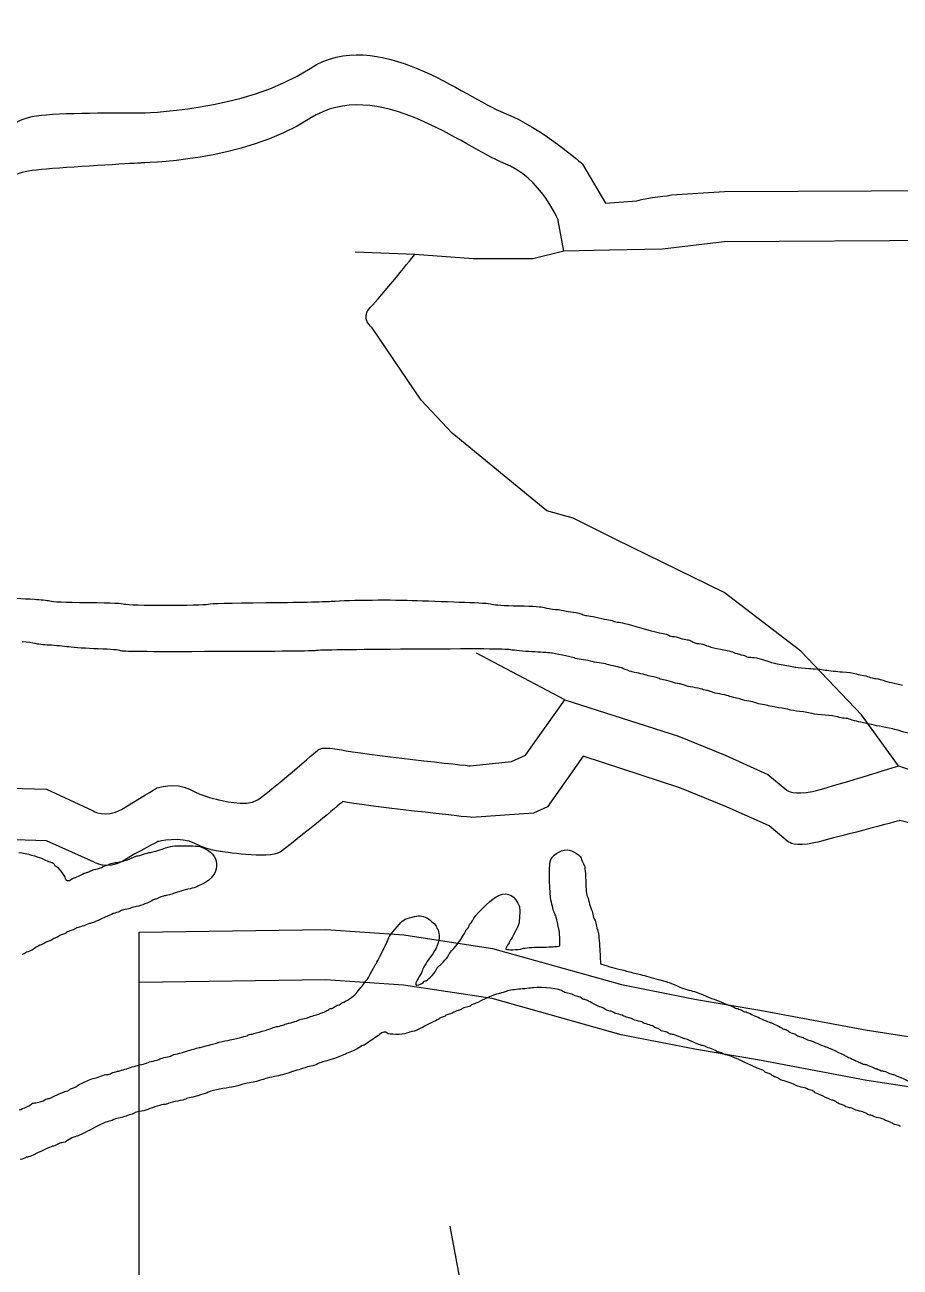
# Model space of a CAD drawing. Extents: x -192 to 192, y 100 to 188.
# Drawn here: x 86.7 to 122.1, y 137.4 to 187.6 of the extents above; entities that cross this region are included whole.
import ezdxf

# ---------------------------------------------------------------- set-up
doc = ezdxf.new("R2010")
doc.units = 0
doc.layers.add('Cut', color=7, linetype='CONTINUOUS')
doc.layers.add('Image', color=7, linetype='CONTINUOUS')

msp = doc.modelspace()

# ---------------------------------------------------------------- linework, layer by layer
at = {"layer": 'Cut', "color": 5}
for points in [[(109.234979, 181.963054), (110.164069, 180.386665), (111.427967, 180.47381)], [(112.826642, 180.719517), (114.972771, 180.853521), (123.873854, 180.896521)], [(108.472625, 178.438658), (108.253756, 179.6847)], [(183.55771, 178.07955), (177.786083, 178.025227), (174.037885, 178.351158), (172.35391, 178.677088), (169.040285, 178.622767), (166.378523, 178.351158), (163.336506, 178.296835), (160.403133, 177.970906), (156.980865, 177.80794), (152.200554, 177.916583), (149.104217, 178.188192), (144.378227, 178.459802), (139.543594, 178.785731), (133.541894, 179.126665), (128.811844, 179.083665), (123.86679, 178.868662), (114.965696, 178.825663), (112.471667, 178.52466), (110.321646, 178.481656), (108.472625, 178.438658), (107.225612, 178.137656), (104.817586, 178.137656), (102.45256, 178.309656)], [(102.45256, 178.309656), (100.044534, 178.395658)], [(122.017771, 157.626435), (120.512754, 159.690456), (118.061727, 162.270485), (114.965696, 164.635508), (110.579648, 166.785533), (108.859629, 167.645542), (107.784617, 167.946546), (103.957574, 171.085579), (102.710562, 172.418592), (100.732541, 175.342627)], [(104.688585, 157.626435), (106.365601, 157.798435), (106.924607, 158.05644), (108.515625, 160.292465), (104.946587, 162.184483)], [(108.515625, 160.292465), (113.116673, 158.830448), (115.008694, 158.05644), (116.728715, 157.282431), (117.502721, 156.637423)], [(122.017771, 157.626435), (123.694788, 157.067427), (128.381838, 156.336421), (135.21891, 155.34741), (149.039252, 154.047785), (156.723556, 153.131196), (161.752267, 153.131196), (165.406719, 153.543231), (168.36019, 154.490571), (173.264065, 157.388315), (179.89544, 159.617348), (183.55771, 160.761417)], [(79.427048, 159.25825), (83.18835, 156.809425), (87.557708, 156.680425), (89.423416, 155.820415)], [(117.55699, 154.550415), (116.78299, 155.195423), (115.062969, 155.969431), (113.170948, 156.74344), (109.262321, 158.01661), (107.812208, 155.969431), (107.2532, 155.711427), (104.742852, 155.539427)], [(89.477681, 153.733406), (87.557708, 154.593417), (83.242615, 154.722417), (79.557708, 156.761417), (78.339227, 156.086258), (76.968721, 155.543769), (74.998874, 154.947342), (73.285744, 155.261417)], [(123.749052, 154.980419), (122.072035, 155.414427)], [(91.30936, 150.895846), (98.853629, 151.004488), (102.004275, 150.787202), (105.589525, 150.243985), (110.8044, 148.777298), (113.846421, 148.179758), (116.399546, 147.745185), (120.745275, 146.93036), (125.742879, 146.169856), (131.0664, 145.137744), (134.814608, 144.974777), (139.051692, 144.322917), (140.409733, 143.942665)], [(126.048671, 122.82075), (121.557296, 124.627065), (118.725775, 126.823933), (115.556827, 128.25455), (108.331556, 131.232529), (104.279556, 132.69711), (102.863806, 132.843567), (101.496848, 132.794748), (99.777719, 132.198496), (98.289265, 131.439425), (97.119015, 131.3837), (96.171683, 131.272248), (93.998369, 130.102004), (91.30936, 129.210392), (91.30936, 150.895846)], [(125.73501, 144.141998), (120.737413, 144.902502), (116.391675, 145.717327), (113.838554, 146.1519), (110.79654, 146.74944), (105.581654, 148.216127), (101.996421, 148.759344), (98.84576, 148.976629), (91.308567, 148.867987)], [(104.2245, 134.784119), (104.362763, 136.396181), (103.876456, 139.010077)]]:
    msp.add_lwpolyline(points, dxfattribs=at)
for points in [[(98.21726, 185.834921), (100.915531, 187.596289), (104.513227, 184.635687), (106.049741, 184.036071)], [(91.35915, 184.036071), (91.35915, 184.036071), (95.518989, 184.073546), (98.21726, 185.834921)], [(106.042671, 182.00821), (104.506156, 182.607827), (100.90846, 185.568429), (98.210189, 183.80706)], [(84.838329, 182.76189), (86.41232, 183.623835), (86.321001, 183.858358), (87.557708, 183.961417)], [(87.557708, 183.961417), (88.794416, 184.064475), (91.35915, 184.036071), (91.35915, 184.036071)], [(106.049741, 184.036071), (107.586258, 183.436456), (109.234979, 181.963054), (109.234979, 181.963054)], [(98.210189, 183.80706), (95.511919, 182.045685), (91.352081, 182.00821), (91.352081, 182.00821)], [(91.352081, 182.00821), (91.352081, 182.00821), (88.794416, 181.864475), (87.557708, 181.761417)], [(108.253756, 179.6847), (108.253756, 179.6847), (107.579188, 181.408596), (106.042671, 182.00821)], [(87.557708, 181.761417), (86.321001, 181.658358), (86.405252, 181.595975), (84.831261, 180.734029)], [(111.427967, 180.47381), (111.892877, 180.643865), (112.776958, 180.668775), (112.826642, 180.719517)], [(100.646541, 176.159633), (101.076544, 176.589637), (102.45256, 178.309656), (102.45256, 178.309656)], [(100.732541, 175.342627), (100.732541, 175.342627), (100.216535, 175.729627), (100.646541, 176.159633)], [(98.539519, 158.271444), (98.539519, 158.271444), (98.711518, 158.443442), (99.485529, 158.271444)], [(96.08849, 156.250421), (96.561496, 156.551423), (98.539519, 158.271444), (98.539519, 158.271444)], [(99.485529, 158.271444), (100.259535, 158.09944), (104.688585, 157.626435), (104.688585, 157.626435)], [(118.534733, 156.594423), (119.26574, 156.766427), (122.017771, 157.626435), (122.017771, 157.626435)], [(92.003444, 156.723425), (92.003444, 156.723425), (92.777457, 156.981429), (93.336461, 156.680425)], [(90.58443, 155.863415), (91.229438, 156.250421), (92.003444, 156.723425), (92.003444, 156.723425)], [(93.336461, 156.680425), (93.895468, 156.379419), (94.540475, 156.250421), (94.540475, 156.250421)], [(117.502721, 156.637423), (117.502721, 156.637423), (117.803725, 156.422421), (118.534733, 156.594423)], [(89.423416, 155.820415), (89.423416, 155.820415), (89.939423, 155.476413), (90.58443, 155.863415)], [(94.540475, 156.250421), (94.540475, 156.250421), (95.615486, 155.949417), (96.08849, 156.250421)], [(99.539796, 156.184435), (99.539796, 156.184435), (98.219103, 155.051017), (97.00882, 154.141206)], [(104.742852, 155.539427), (104.742852, 155.539427), (100.313802, 156.012431), (99.539796, 156.184435)], [(122.072035, 155.414427), (122.072035, 155.414427), (119.32001, 154.679419), (118.58899, 154.507415)], [(93.557708, 154.48609), (92.998702, 154.787094), (92.057708, 154.559754), (92.057708, 154.559754)], [(92.057708, 154.559754), (92.057708, 154.559754), (91.283702, 154.163412), (90.638696, 153.776406)], [(94.59474, 154.163412), (94.59474, 154.163412), (94.116715, 154.185083), (93.557708, 154.48609)], [(118.58899, 154.507415), (117.85799, 154.335412), (117.55699, 154.550415), (117.55699, 154.550415)], [(90.638696, 153.776406), (89.993687, 153.389404), (89.477681, 153.733406), (89.477681, 153.733406)], [(97.00882, 154.141206), (96.535818, 153.840202), (94.59474, 154.163412), (94.59474, 154.163412)]]:
    msp.add_open_spline(points, degree=3, dxfattribs=at)
at = {"layer": 'Image', "color": 7}
for points in [[(108.207829, 150.32415), (108.319017, 150.345008), (108.317558, 150.588108)], [(109.929288, 150.207296), (109.955538, 149.617112), (110.141121, 149.559646)]]:
    msp.add_lwpolyline(points, dxfattribs=at)
for points in [[(84.37885, 164.599371), (84.631892, 164.542054), (86.183767, 164.407158), (87.067767, 164.365654)], [(87.067767, 164.365654), (87.303267, 164.354592), (87.584163, 164.323983), (87.691996, 164.297642)], [(99.062183, 164.280962), (99.890183, 164.338429), (101.522204, 164.353467), (102.5491, 164.313079)], [(102.5491, 164.313079), (103.096558, 164.291546), (103.954454, 164.261379), (104.455538, 164.246029)], [(87.691996, 164.297642), (87.837912, 164.261992), (88.233225, 164.245604), (89.237746, 164.233554)], [(89.237746, 164.233554), (90.255121, 164.221354), (90.616517, 164.206192), (90.705537, 164.171975)], [(90.705537, 164.171975), (90.866329, 164.110162), (93.841725, 164.105871), (94.096642, 164.167125)], [(94.096642, 164.167125), (94.213725, 164.195233), (94.927912, 164.2139), (96.430287, 164.228092)], [(96.430287, 164.228092), (97.620996, 164.239342), (98.80535, 164.263142), (99.062183, 164.280962)], [(104.455538, 164.246029), (105.075954, 164.227025), (105.431142, 164.201742), (105.569038, 164.166775)], [(105.569038, 164.166775), (105.712329, 164.130429), (106.027767, 164.110067), (106.648788, 164.097096)], [(106.648788, 164.097096), (107.287704, 164.08375), (107.569433, 164.065137), (107.685683, 164.028579)], [(107.685683, 164.028579), (107.773475, 164.000983), (107.978454, 163.967862), (108.141204, 163.954987)], [(108.141204, 163.954987), (108.303954, 163.942112), (108.475079, 163.916808), (108.521475, 163.898746)], [(108.521475, 163.898746), (108.567871, 163.880683), (108.724808, 163.853342), (108.870204, 163.837987)], [(108.870204, 163.837987), (109.015621, 163.822625), (109.170725, 163.786383), (109.214892, 163.75745)], [(109.214892, 163.75745), (109.259037, 163.728504), (109.345058, 163.7046), (109.406017, 163.704317)], [(109.406017, 163.704317), (109.466996, 163.704317), (109.634204, 163.674233), (109.777579, 163.638108)], [(109.777579, 163.638108), (109.920954, 163.601971), (110.11835, 163.562175), (110.216225, 163.549671)], [(110.216225, 163.549671), (110.3141, 163.537175), (110.435183, 163.506237), (110.485287, 163.480921)], [(110.485287, 163.480921), (110.535392, 163.455604), (110.621017, 163.434896), (110.675537, 163.434896)], [(110.675537, 163.434896), (110.766371, 163.434896), (111.008162, 163.373758), (111.592038, 163.203117)], [(111.592038, 163.203117), (111.967996, 163.093242), (112.344912, 162.999904), (112.503079, 162.977517)], [(112.503079, 162.977517), (112.586579, 162.965696), (112.688537, 162.934696), (112.729642, 162.90865)], [(112.729642, 162.90865), (112.770746, 162.882596), (112.846662, 162.860779), (112.89835, 162.860179)], [(112.89835, 162.860179), (112.950037, 162.859137), (113.07585, 162.829692), (113.177912, 162.793792)], [(87.0951, 162.573404), (87.0116, 162.598646), (86.776246, 162.62965), (86.5721, 162.6423)], [(87.668725, 162.506321), (87.436746, 162.517983), (87.178621, 162.548171), (87.0951, 162.573404)], [(88.461662, 162.434912), (88.257537, 162.462517), (87.900704, 162.494658), (87.668725, 162.506321)], [(89.642662, 162.355304), (89.197246, 162.371479), (88.665808, 162.407308), (88.461662, 162.434912)], [(90.553704, 162.281037), (90.485996, 162.311025), (90.184183, 162.335637), (89.642662, 162.355304)], [(102.290454, 162.342521), (100.013996, 162.329479), (98.505746, 162.308221), (98.453683, 162.288417)], [(106.395704, 162.310004), (106.080225, 162.358087), (105.630454, 162.361637), (102.290454, 162.342521)], [(107.306767, 162.233608), (107.000537, 162.245925), (106.590579, 162.2803), (106.395704, 162.310004)], [(113.177912, 162.793792), (113.279996, 162.757887), (113.410808, 162.728012), (113.4686, 162.727412)], [(113.4686, 162.727412), (113.526433, 162.726371), (113.613725, 162.694842), (113.662621, 162.656383)], [(113.662621, 162.656383), (113.718933, 162.6121), (113.822621, 162.579725), (113.945538, 162.568075)], [(113.945538, 162.568075), (114.052267, 162.55795), (114.172496, 162.529146), (114.212767, 162.504037)], [(114.212767, 162.504037), (114.283267, 162.460058), (114.731079, 162.350625), (115.087433, 162.290279)], [(94.511412, 162.246), (91.360246, 162.237983), (90.636412, 162.244417), (90.553704, 162.281037)], [(98.453683, 162.288417), (98.400871, 162.268342), (96.88635, 162.252042), (94.511412, 162.246)], [(108.01535, 162.183787), (107.931829, 162.198875), (107.612975, 162.221304), (107.306767, 162.233608)], [(108.894829, 161.989283), (108.813204, 162.020875), (108.350412, 162.123217), (108.01535, 162.183787)], [(109.181642, 161.933121), (109.071517, 161.945587), (108.942454, 161.97085), (108.894829, 161.989283)], [(109.550621, 161.864342), (109.457829, 161.889712), (109.291787, 161.920658), (109.181642, 161.933121)], [(109.904912, 161.795854), (109.80285, 161.80815), (109.643412, 161.838971), (109.550621, 161.864342)], [(110.227058, 161.729183), (110.151933, 161.75355), (110.006975, 161.78355), (109.904912, 161.795854)], [(115.087433, 162.290279), (115.181913, 162.274283), (115.303392, 162.239275), (115.357371, 162.212496)], [(115.357371, 162.212496), (115.41135, 162.185712), (115.542579, 162.145083), (115.648954, 162.122212)], [(115.648954, 162.122212), (115.75535, 162.099329), (115.851163, 162.066475), (115.86185, 162.049171)], [(115.86185, 162.049171), (115.872538, 162.031867), (115.952517, 162.017358), (116.039579, 162.016917)], [(116.039579, 162.016917), (116.227017, 162.015875), (116.455808, 161.959162), (116.872704, 161.810075)], [(116.872704, 161.810075), (116.928371, 161.790167), (117.140392, 161.745975), (117.343829, 161.711862)], [(110.576892, 161.646208), (110.459579, 161.667475), (110.302142, 161.704825), (110.227058, 161.729183)], [(110.845267, 161.575317), (110.814975, 161.593033), (110.694225, 161.624929), (110.576892, 161.646208)], [(111.507683, 161.368783), (111.306808, 161.402512), (110.950975, 161.513462), (110.845267, 161.575317)], [(111.828225, 161.289542), (111.763267, 161.314425), (111.619017, 161.350087), (111.507683, 161.368783)], [(112.098162, 161.221675), (112.014662, 161.234121), (111.893183, 161.264654), (111.828225, 161.289542)], [(117.343829, 161.711862), (117.547287, 161.677754), (117.782642, 161.633971), (117.866829, 161.614571)], [(117.866829, 161.614571), (117.951038, 161.595167), (118.186975, 161.572908), (118.3911, 161.565104)], [(118.3911, 161.565104), (118.595246, 161.557304), (118.891329, 161.528325), (119.049079, 161.500733)], [(119.049079, 161.500733), (119.206829, 161.473137), (119.517954, 161.440183), (119.740475, 161.427521)], [(119.740475, 161.427521), (119.962996, 161.414846), (120.192246, 161.384775), (120.249892, 161.360679)], [(120.249892, 161.360679), (120.307558, 161.336587), (120.436746, 161.306121), (120.537017, 161.292975)], [(120.537017, 161.292975), (120.637288, 161.279825), (120.763788, 161.247525), (120.818121, 161.221196)], [(112.334371, 161.156429), (112.287975, 161.179867), (112.181683, 161.209233), (112.098162, 161.221675)], [(112.570558, 161.090492), (112.487037, 161.103304), (112.380767, 161.132975), (112.334371, 161.156429)], [(112.916558, 161.00215), (112.809767, 161.037929), (112.654079, 161.077692), (112.570558, 161.090492)], [(113.186496, 160.936892), (113.144808, 160.936892), (113.023329, 160.966375), (112.916558, 161.00215)], [(113.363496, 160.88325), (113.307829, 160.912637), (113.228183, 160.936775), (113.186496, 160.936892)], [(113.700933, 160.802617), (113.571017, 160.817579), (113.419183, 160.853862), (113.363496, 160.88325)], [(114.0721, 160.722754), (113.99785, 160.751708), (113.830829, 160.787646), (113.700933, 160.802617)], [(120.818121, 161.221196), (120.872454, 161.194879), (121.001538, 161.164046), (121.104933, 161.1527)], [(121.104933, 161.1527), (121.208329, 161.141346), (121.338496, 161.111958), (121.394183, 161.0874)], [(121.394183, 161.0874), (121.44985, 161.062829), (121.601683, 161.019587), (121.7316, 160.991296)], [(121.7316, 160.991296), (121.861496, 160.963017), (122.058892, 160.916717), (122.170246, 160.888404)], [(114.284662, 160.668642), (114.241975, 160.669683), (114.146329, 160.693808), (114.0721, 160.722754)], [(114.459829, 160.616708), (114.406142, 160.64445), (114.327329, 160.667829), (114.284662, 160.668642)], [(114.788892, 160.533417), (114.661558, 160.551479), (114.513475, 160.588954), (114.459829, 160.616708)], [(115.136725, 160.452679), (115.072746, 160.479029), (114.916204, 160.515354), (114.788892, 160.533417)], [(115.401475, 160.380312), (115.31985, 160.393767), (115.200725, 160.426329), (115.136725, 160.452679)], [(115.654537, 160.312342), (115.596975, 160.336279), (115.4831, 160.366858), (115.401475, 160.380312)], [(115.961662, 160.2451), (115.850308, 160.258154), (115.7121, 160.288417), (115.654537, 160.312342)], [(116.238037, 160.174854), (116.197392, 160.200433), (116.073017, 160.232046), (115.961662, 160.2451)], [(116.507975, 160.106325), (116.400183, 160.118429), (116.278704, 160.149271), (116.238037, 160.174854)], [(116.760162, 160.055521), (116.729267, 160.071358), (116.615787, 160.094208), (116.507975, 160.106325)], [(117.166579, 159.977587), (116.973954, 160.004621), (116.791058, 160.039704), (116.760162, 160.055521)], [(117.602621, 159.895804), (117.555454, 159.913742), (117.359225, 159.950542), (117.166579, 159.977587)], [(118.022892, 159.8241), (117.838933, 159.8456), (117.649808, 159.877858), (117.602621, 159.895804)], [(118.526079, 159.739787), (118.433287, 159.764662), (118.20685, 159.8026), (118.022892, 159.8241)], [(119.051287, 159.675425), (118.855204, 159.685967), (118.618871, 159.714904), (118.526079, 159.739787)], [(119.553225, 159.604975), (119.473225, 159.633204), (119.247371, 159.6649), (119.051287, 159.675425)], [(119.820954, 159.552179), (119.753704, 159.553221), (119.633225, 159.576758), (119.553225, 159.604975)], [(120.078225, 159.4983), (120.003996, 159.527117), (119.888225, 159.551367), (119.820954, 159.552179)], [(120.398767, 159.412625), (120.296704, 159.430929), (120.152454, 159.469479), (120.078225, 159.4983)], [(120.837433, 159.316542), (120.698246, 159.351088), (120.50085, 159.394321), (120.398767, 159.412625)], [(121.782204, 159.116746), (121.369433, 159.195608), (121.067183, 159.259517), (120.837433, 159.316542)], [(122.035287, 159.052225), (121.9796, 159.071754), (121.865725, 159.100792), (121.782204, 159.116746)], [(123.081287, 158.860262), (122.607767, 158.90725), (122.273933, 158.9685), (122.035287, 159.052225)], [(91.738142, 154.1211), (91.778433, 154.1211), (91.999142, 154.1832), (92.228579, 154.259096)], [(92.228579, 154.259096), (92.644079, 154.396554), (92.647683, 154.397092), (93.145371, 154.394225)], [(93.145371, 154.394225), (93.695288, 154.391058), (93.743454, 154.383892), (93.972746, 154.271138)], [(93.972746, 154.271138), (94.631204, 153.947383), (94.583183, 153.191763), (93.882871, 152.856808)], [(86.437142, 154.1255), (86.764433, 154.075117), (87.1871, 153.964304), (87.348183, 153.886675)], [(87.348183, 153.886675), (87.590704, 153.769779), (87.728537, 153.716196), (87.786642, 153.716196)], [(90.378121, 153.716617), (90.497329, 153.716617), (90.934642, 153.849087), (91.093579, 153.932546)], [(91.093579, 153.932546), (91.149246, 153.961783), (91.214162, 153.985804), (91.237829, 153.985921)], [(91.237829, 153.985921), (91.261475, 153.985921), (91.367246, 154.0165), (91.47285, 154.053617)], [(91.47285, 154.053617), (91.578454, 154.090733), (91.697829, 154.1211), (91.738142, 154.1211)], [(107.956329, 152.197787), (107.89935, 152.400725), (107.875163, 153.528225), (107.922975, 153.752371)], [(107.922975, 153.752371), (107.973871, 153.991067), (108.320183, 154.231162), (108.6076, 154.227021)], [(108.6076, 154.227021), (108.826829, 154.223854), (109.19635, 153.979496), (109.19635, 153.837662)], [(109.19635, 153.837662), (109.19635, 153.8167), (109.2291, 153.739029), (109.269142, 153.665071)], [(87.786642, 153.716196), (87.818058, 153.716196), (87.851704, 153.685825), (87.861412, 153.648708)], [(87.861412, 153.648708), (87.8711, 153.611592), (87.893954, 153.581225), (87.912183, 153.581225)], [(87.912183, 153.581225), (87.993892, 153.581225), (88.309829, 153.175854), (88.309829, 153.071021)], [(88.934058, 153.210058), (89.039892, 153.265733), (89.148267, 153.311287), (89.174871, 153.311287)], [(89.174871, 153.311287), (89.201475, 153.311287), (89.256871, 153.332567), (89.297975, 153.358579)], [(89.297975, 153.358579), (89.339079, 153.3846), (89.42585, 153.415687), (89.490808, 153.427667)], [(89.490808, 153.427667), (89.555767, 153.439646), (89.684829, 153.481083), (89.777621, 153.519742)], [(89.777621, 153.519742), (89.870413, 153.558408), (89.976704, 153.601354), (90.013829, 153.615167)], [(90.013829, 153.615167), (90.050933, 153.628992), (90.123788, 153.657375), (90.175683, 153.678246)], [(90.175683, 153.678246), (90.227579, 153.699113), (90.318683, 153.716383), (90.378121, 153.716617)], [(109.269142, 153.665071), (109.33235, 153.548312), (109.344579, 153.45685), (109.361933, 152.970592)], [(88.309829, 153.071021), (88.309829, 152.972829), (88.459017, 152.953608), (88.566288, 153.037975)], [(88.566288, 153.037975), (88.615829, 153.076946), (88.675537, 153.108833), (88.698996, 153.108833)], [(88.698996, 153.108833), (88.722433, 153.108833), (88.828225, 153.154383), (88.934058, 153.210058)], [(93.882871, 152.856808), (93.777746, 152.806533), (93.664912, 152.751279), (93.632121, 152.734017)], [(109.361933, 152.970592), (109.374079, 152.630596), (109.397058, 152.391975), (109.420454, 152.363229)], [(92.122704, 152.299017), (92.049954, 152.2619), (91.9691, 152.231533), (91.943017, 152.231533)], [(92.323121, 152.3665), (92.285642, 152.3665), (92.195475, 152.336133), (92.122704, 152.299017)], [(93.000017, 152.557367), (92.606433, 152.428787), (92.385496, 152.3665), (92.323121, 152.3665)], [(93.362183, 152.654808), (93.246496, 152.628488), (93.083517, 152.584646), (93.000017, 152.557367)], [(93.632121, 152.734017), (93.599329, 152.716767), (93.47785, 152.681117), (93.362183, 152.654808)], [(104.809829, 151.405075), (104.809829, 151.507979), (105.465871, 152.159333), (105.735308, 152.323962)], [(105.735308, 152.323962), (106.105246, 152.549983), (106.420246, 152.461717), (106.614621, 152.07755)], [(109.420454, 152.363229), (109.441621, 152.337187), (109.477538, 152.225383), (109.500225, 152.114783)], [(90.553058, 151.758104), (90.542517, 151.741121), (90.470079, 151.711383), (90.391996, 151.692025)], [(90.731621, 151.812179), (90.643912, 151.799421), (90.563537, 151.775083), (90.553058, 151.758104)], [(90.975475, 151.8771), (90.929079, 151.854154), (90.81935, 151.824938), (90.731621, 151.812179)], [(91.194808, 151.941379), (91.120558, 151.928979), (91.021871, 151.900054), (90.975475, 151.8771)], [(91.815142, 152.170038), (91.7191, 152.096646), (91.38335, 151.972896), (91.194808, 151.941379)], [(91.943017, 152.231533), (91.916954, 152.231533), (91.859412, 152.203863), (91.815142, 152.170038)], [(106.614621, 152.07755), (106.702913, 151.90305), (106.707329, 151.873367), (106.691183, 151.564233)], [(108.031246, 151.877237), (108.018683, 151.951467), (107.984975, 152.095717), (107.956329, 152.197787)], [(108.101183, 151.669087), (108.075288, 151.709337), (108.043808, 151.803004), (108.031246, 151.877237)], [(109.500225, 152.114783), (109.522913, 152.004179), (109.561058, 151.882708), (109.584996, 151.844842)], [(109.584996, 151.844842), (109.608933, 151.806979), (109.639475, 151.708008), (109.652871, 151.624896)], [(89.331225, 151.252254), (89.298371, 151.252254), (89.208996, 151.223142), (89.1326, 151.18845)], [(90.115037, 151.592613), (89.586892, 151.341325), (89.383246, 151.252908), (89.331225, 151.252254)], [(90.391996, 151.692025), (90.313913, 151.672663), (90.189288, 151.627925), (90.115037, 151.592613)], [(101.732038, 151.112296), (101.986579, 151.409021), (101.9996, 151.417454), (102.346642, 151.509887)], [(102.346642, 151.509887), (102.616808, 151.581854), (102.747475, 151.573892), (102.9326, 151.474162)], [(102.9326, 151.474162), (103.104913, 151.381329), (103.325163, 151.177937), (103.325163, 151.111633)], [(104.641121, 151.133987), (104.641121, 151.159475), (104.679079, 151.22545), (104.725475, 151.280587)], [(104.725475, 151.280587), (104.771871, 151.335725), (104.809829, 151.391746), (104.809829, 151.405075)], [(106.691183, 151.564233), (106.675038, 151.255354), (106.664558, 151.217342), (106.512558, 150.915579)], [(108.28685, 150.966192), (108.174433, 151.484929), (108.142913, 151.604258), (108.101183, 151.669087)], [(109.652871, 151.624896), (109.666288, 151.541796), (109.696996, 151.4431), (109.721121, 151.405571)], [(109.721121, 151.405571), (109.745225, 151.368054), (109.775038, 151.276621), (109.787329, 151.202387)], [(88.192204, 150.799792), (88.130704, 150.788258), (88.06185, 150.756446), (88.039142, 150.729104)], [(88.368788, 150.881133), (88.333142, 150.847929), (88.253683, 150.811329), (88.192204, 150.799792)], [(88.54885, 150.966025), (88.485454, 150.952529), (88.404413, 150.914325), (88.368788, 150.881133)], [(88.714746, 151.033679), (88.686913, 151.009967), (88.612246, 150.979525), (88.54885, 150.966025)], [(88.879538, 151.101079), (88.816746, 151.087708), (88.742579, 151.057383), (88.714746, 151.033679)], [(89.1326, 151.18845), (89.056204, 151.153758), (88.942329, 151.114442), (88.879538, 151.101079)], [(101.40185, 150.687437), (101.40185, 150.719875), (101.463683, 150.799433), (101.732038, 151.112296)], [(103.435496, 150.760333), (103.445621, 150.501837), (103.340933, 150.24165), (103.090808, 149.903308)], [(103.325163, 151.111633), (103.325163, 151.090237), (103.348246, 151.047229), (103.376454, 151.016058)], [(103.376454, 151.016058), (103.407663, 150.981567), (103.430767, 150.881458), (103.435496, 150.760333)], [(103.941788, 150.142763), (104.123996, 150.332154), (104.355829, 150.650704), (104.4551, 150.848096)], [(104.4551, 150.848096), (104.506433, 150.950167), (104.569288, 151.045812), (104.594788, 151.060662)], [(104.594788, 151.060662), (104.620267, 151.075496), (104.641121, 151.1085), (104.641121, 151.133987)], [(106.512558, 150.915579), (106.423746, 150.739275), (106.33835, 150.589967), (106.322788, 150.583775)], [(108.317558, 150.588108), (108.316517, 150.721825), (108.302933, 150.891958), (108.28685, 150.966192)], [(109.787329, 151.202387), (109.799642, 151.128154), (109.830704, 151.006683), (109.856371, 150.93245)], [(109.856371, 150.93245), (109.883663, 150.853492), (109.913913, 150.552533), (109.929288, 150.207296)], [(87.064413, 150.236792), (86.960663, 150.164771), (86.842517, 150.105829), (86.80185, 150.105808)], [(87.33435, 150.392437), (87.289642, 150.378846), (87.168163, 150.308808), (87.064413, 150.236792)], [(87.520871, 150.480771), (87.462996, 150.445771), (87.379079, 150.406021), (87.33435, 150.392437)], [(87.6766, 150.544417), (87.648808, 150.544417), (87.578725, 150.515779), (87.520871, 150.480771)], [(87.812913, 150.6119), (87.765725, 150.574783), (87.704371, 150.544417), (87.6766, 150.544417)], [(87.948288, 150.679383), (87.921017, 150.679383), (87.860079, 150.649017), (87.812913, 150.6119)], [(88.039142, 150.729104), (88.016454, 150.70175), (87.975579, 150.679383), (87.948288, 150.679383)], [(101.049058, 149.939837), (101.115454, 150.077483), (101.183392, 150.212896), (101.199996, 150.240733)], [(101.199996, 150.240733), (101.260808, 150.342604), (101.40185, 150.654742), (101.40185, 150.687437)], [(106.205121, 150.368458), (106.155954, 150.297537), (106.126038, 150.229217), (106.1386, 150.21665)], [(106.294496, 150.534975), (106.294496, 150.514321), (106.254267, 150.439392), (106.205121, 150.368458)], [(106.322788, 150.583775), (106.307204, 150.577554), (106.294496, 150.555633), (106.294496, 150.534975)], [(106.800621, 150.233775), (106.923538, 150.267812), (107.173704, 150.288237), (107.541413, 150.294237)], [(107.541413, 150.294237), (107.846767, 150.299192), (108.146663, 150.312679), (108.207829, 150.32415)], [(86.704933, 150.068575), (86.692308, 150.048121), (86.634454, 150.009938), (86.576413, 149.983713)], [(86.80185, 150.105808), (86.761204, 150.105808), (86.717579, 150.089033), (86.704933, 150.068575)], [(100.897017, 149.651812), (100.914246, 149.672567), (100.982663, 149.802167), (101.049058, 149.939837)], [(103.090808, 149.903308), (102.898413, 149.643029), (102.751538, 149.394696), (102.751538, 149.329608)], [(103.450996, 149.548287), (103.515121, 149.570979), (103.831288, 149.943296), (103.831288, 149.996121)], [(103.831288, 149.996121), (103.831288, 150.013617), (103.881017, 150.079604), (103.941788, 150.142763)], [(106.1386, 150.21665), (106.183308, 150.171942), (106.617996, 150.183192), (106.800621, 150.233775)], [(100.583329, 149.072512), (100.820246, 149.527833), (100.869308, 149.618421), (100.897017, 149.651812)], [(102.751538, 149.329608), (102.751538, 149.309308), (102.698746, 149.210179), (102.634225, 149.109312)], [(102.869975, 148.924771), (102.951808, 148.924771), (103.222163, 149.197779), (103.310246, 149.369371)], [(103.310246, 149.369371), (103.354808, 149.45615), (103.418142, 149.536658), (103.450996, 149.548287)], [(110.141121, 149.559646), (110.243204, 149.528042), (110.425413, 149.477904), (110.546038, 149.448221)], [(110.546038, 149.448221), (110.666663, 149.41855), (110.879246, 149.363475), (111.018433, 149.325842)], [(111.018433, 149.325842), (111.157621, 149.2882), (111.385371, 149.229887), (111.524558, 149.19625)], [(100.309808, 148.707262), (100.367996, 148.765742), (100.425954, 148.846204), (100.438621, 148.886054)], [(100.438621, 148.886054), (100.451267, 148.925912), (100.475663, 148.958517), (100.492808, 148.958517)], [(100.492808, 148.958517), (100.509975, 148.958517), (100.550704, 149.009812), (100.583329, 149.072512)], [(102.634225, 149.109312), (102.488454, 148.881425), (102.451329, 148.756062), (102.529642, 148.756062)], [(102.529642, 148.756062), (102.6156, 148.756062), (102.819038, 148.849737), (102.819038, 148.889312)], [(102.819038, 148.889312), (102.819038, 148.908817), (102.841954, 148.924771), (102.869975, 148.924771)], [(111.524558, 149.19625), (111.663746, 149.162612), (111.966621, 149.080175), (112.197642, 149.013062)], [(112.197642, 149.013062), (112.428642, 148.945946), (112.630413, 148.891029), (112.646038, 148.891029)], [(112.646038, 148.891029), (112.661642, 148.891029), (112.791496, 148.840312), (112.934621, 148.778321)], [(112.934621, 148.778321), (113.276892, 148.630054), (113.497621, 148.554292), (113.687517, 148.519896)], [(99.575433, 148.071683), (99.782288, 148.157967), (100.031017, 148.3422), (100.119642, 148.474754)], [(100.119642, 148.474754), (100.166038, 148.54415), (100.2516, 148.648771), (100.309808, 148.707262)], [(105.859767, 148.418692), (105.788475, 148.418692), (105.427954, 148.269771), (104.994912, 148.061446)], [(106.1001, 148.489033), (106.002475, 148.450346), (105.894329, 148.418692), (105.859767, 148.418692)], [(106.648787, 148.59045), (106.417579, 148.571079), (106.210683, 148.532837), (106.1001, 148.489033)], [(107.256142, 148.652221), (107.126225, 148.63535), (106.852912, 148.607554), (106.648787, 148.59045)], [(108.444058, 148.500937), (108.341308, 148.603675), (107.604683, 148.697487), (107.256142, 148.652221)], [(108.630475, 148.435404), (108.551246, 148.448162), (108.46735, 148.477658), (108.444058, 148.500937)], [(108.845537, 148.3673), (108.806496, 148.392004), (108.709704, 148.422646), (108.630475, 148.435404)], [(109.03835, 148.299517), (108.971329, 148.3121), (108.884579, 148.342592), (108.845537, 148.3673)], [(109.199267, 148.229588), (109.177767, 148.255483), (109.10535, 148.28695), (109.03835, 148.299517)], [(109.293246, 148.182296), (109.263037, 148.182296), (109.220746, 148.203692), (109.199267, 148.229588)], [(113.687517, 148.519896), (113.772933, 148.504429), (113.955142, 148.438642), (114.092433, 148.373696)], [(114.092433, 148.373696), (114.229725, 148.308763), (114.436579, 148.223946), (114.552121, 148.185217)], [(98.363475, 147.527567), (98.65985, 147.6125), (98.855079, 147.688358), (98.934767, 147.749517)], [(98.934767, 147.749517), (98.979038, 147.783492), (99.037371, 147.811275), (99.064413, 147.811275)], [(99.064413, 147.811275), (99.091475, 147.811275), (99.152204, 147.841646), (99.199392, 147.878762)], [(99.199392, 147.878762), (99.246579, 147.915879), (99.312621, 147.946246), (99.346121, 147.946246)], [(99.346121, 147.946246), (99.379642, 147.946246), (99.417413, 147.962979), (99.430058, 147.983437)], [(99.430058, 147.983437), (99.442683, 148.003892), (99.508121, 148.043604), (99.575433, 148.071683)], [(104.235933, 147.744921), (104.207954, 147.743879), (104.113746, 147.705887), (104.0266, 147.659492)], [(104.348975, 147.7931), (104.314787, 147.767192), (104.263912, 147.745512), (104.235933, 147.744921)], [(104.541058, 147.862146), (104.4696, 147.850071), (104.383162, 147.819008), (104.348975, 147.7931)], [(104.710787, 147.932075), (104.688892, 147.905683), (104.612517, 147.874217), (104.541058, 147.862146)], [(104.788162, 147.980042), (104.767496, 147.980042), (104.732683, 147.958458), (104.710787, 147.932075)], [(104.994912, 148.061446), (104.901871, 148.016675), (104.808829, 147.980042), (104.788162, 147.980042)], [(109.432517, 148.136954), (109.386121, 148.161775), (109.323454, 148.182179), (109.293246, 148.182296)], [(109.702454, 147.990733), (109.600392, 148.046333), (109.478912, 148.112133), (109.432517, 148.136954)], [(109.9866, 147.865275), (109.932392, 147.878679), (109.804537, 147.935146), (109.702454, 147.990733)], [(110.168308, 147.7755), (110.122579, 147.811467), (110.040808, 147.851863), (109.9866, 147.865275)], [(110.343975, 147.710104), (110.293079, 147.710104), (110.214017, 147.739533), (110.168308, 147.7755)], [(114.552121, 148.185217), (114.667642, 148.146483), (114.8451, 148.076871), (114.946433, 148.030529)], [(114.946433, 148.030529), (115.047746, 147.984175), (115.150621, 147.946192), (115.174996, 147.946129)], [(115.174996, 147.946129), (115.199392, 147.946129), (115.269058, 147.915687), (115.329829, 147.878646)], [(115.329829, 147.878646), (115.390579, 147.841592), (115.459496, 147.811275), (115.482954, 147.811275)], [(115.482954, 147.811275), (115.506413, 147.811275), (115.585183, 147.780908), (115.657996, 147.743792)], [(115.657996, 147.743792), (115.730788, 147.706675), (115.805142, 147.676308), (115.823183, 147.676308)], [(97.150329, 147.154146), (97.196725, 147.177288), (97.325163, 147.214871), (97.435767, 147.237667)], [(97.435767, 147.237667), (97.546371, 147.260475), (97.66785, 147.299404), (97.705704, 147.324175)], [(97.705704, 147.324175), (97.743579, 147.348954), (97.842871, 147.379658), (97.926392, 147.392429)], [(97.926392, 147.392429), (98.009913, 147.405188), (98.107892, 147.430917), (98.144163, 147.449613)], [(98.144163, 147.449613), (98.180413, 147.468296), (98.279121, 147.503379), (98.363475, 147.527567)], [(103.197037, 147.267817), (102.962475, 147.157721), (102.948058, 147.150412), (102.664142, 146.997742)], [(103.442058, 147.404471), (103.431725, 147.387696), (103.321433, 147.3262), (103.197037, 147.267817)], [(103.559412, 147.456612), (103.505225, 147.444721), (103.452433, 147.42125), (103.442058, 147.404471)], [(103.698121, 147.526692), (103.676017, 147.500046), (103.6136, 147.468508), (103.559412, 147.456612)], [(103.803225, 147.575133), (103.767537, 147.575133), (103.720246, 147.553337), (103.698121, 147.526692)], [(104.0266, 147.659492), (103.939433, 147.613096), (103.838912, 147.575133), (103.803225, 147.575133)], [(110.475037, 147.663708), (110.45385, 147.689225), (110.394892, 147.710104), (110.343975, 147.710104)], [(110.639433, 147.597046), (110.570204, 147.608192), (110.496225, 147.638179), (110.475037, 147.663708)], [(110.898996, 147.508471), (110.825496, 147.546042), (110.708683, 147.5859), (110.639433, 147.597046)], [(111.103454, 147.440167), (111.064517, 147.440167), (110.972517, 147.470912), (110.898996, 147.508471)], [(111.239725, 147.390679), (111.203704, 147.417896), (111.142371, 147.440167), (111.103454, 147.440167)], [(111.499246, 147.301929), (111.392537, 147.323521), (111.275746, 147.363454), (111.239725, 147.390679)], [(111.693267, 147.236688), (111.693267, 147.250988), (111.605954, 147.280342), (111.499246, 147.301929)], [(111.870412, 147.1693), (111.772975, 147.192075), (111.693267, 147.2224), (111.693267, 147.236688)], [(115.823183, 147.676308), (115.841246, 147.676308), (115.925329, 147.644283), (116.010058, 147.605133)], [(116.010058, 147.605133), (116.094808, 147.565979), (116.240058, 147.499667), (116.33285, 147.457771)], [(116.33285, 147.457771), (116.425642, 147.415879), (116.571538, 147.349217), (116.657079, 147.309633)], [(116.657079, 147.309633), (116.742642, 147.27005), (116.830454, 147.237658), (116.852225, 147.237658)], [(116.852225, 147.237658), (116.887308, 147.237658), (117.104267, 147.129387), (117.307621, 147.0104)], [(94.990808, 146.54675), (95.330642, 146.615671), (95.643538, 146.695354), (95.700517, 146.727504)], [(95.700517, 146.727504), (95.728954, 146.743554), (95.804871, 146.766992), (95.869225, 146.779596)], [(95.869225, 146.779596), (96.022371, 146.809571), (96.529621, 146.963183), (96.669954, 147.022075)], [(96.669954, 147.022075), (96.730517, 147.047496), (96.844413, 147.07815), (96.923017, 147.090192)], [(96.923017, 147.090192), (97.001642, 147.102225), (97.103933, 147.131008), (97.150329, 147.154146)], [(101.028329, 146.763104), (100.967454, 146.706229), (100.870933, 146.635612), (100.813871, 146.606192)], [(101.334371, 146.815912), (101.267954, 146.895946), (101.148454, 146.875321), (101.028329, 146.763104)], [(102.119954, 146.810637), (101.963079, 146.745167), (101.389892, 146.749029), (101.334371, 146.815912)], [(102.360475, 146.880667), (102.287912, 146.867083), (102.179683, 146.835567), (102.119954, 146.810637)], [(102.664142, 146.997742), (102.569683, 146.946937), (102.433037, 146.894258), (102.360475, 146.880667)], [(112.098162, 147.084217), (112.070329, 147.108246), (111.967829, 147.146533), (111.870412, 147.1693)], [(112.240183, 147.017713), (112.189912, 147.030258), (112.125996, 147.060183), (112.098162, 147.084217)], [(112.3701, 146.948487), (112.348933, 146.974017), (112.290454, 147.005163), (112.240183, 147.017713)], [(112.531767, 146.879525), (112.464037, 146.891938), (112.391287, 146.922971), (112.3701, 146.948487)], [(112.721475, 146.811146), (112.68485, 146.836358), (112.599496, 146.867125), (112.531767, 146.879525)], [(112.873308, 146.764263), (112.826392, 146.765304), (112.758079, 146.785946), (112.721475, 146.811146)], [(113.127308, 146.680225), (113.034517, 146.725863), (112.920204, 146.763683), (112.873308, 146.764263)], [(117.307621, 147.0104), (117.346808, 146.987467), (117.403058, 146.968487), (117.432683, 146.968225)], [(117.432683, 146.968225), (117.462267, 146.968225), (117.512621, 146.938858), (117.544538, 146.903575)], [(117.544538, 146.903575), (117.576475, 146.868304), (117.653204, 146.829946), (117.715079, 146.818333)], [(117.715079, 146.818333), (117.776954, 146.806725), (117.84535, 146.775829), (117.867058, 146.749671)], [(117.867058, 146.749671), (117.888767, 146.723517), (117.954808, 146.692062), (118.01385, 146.679771)], [(93.303704, 146.109112), (93.461433, 146.158554), (93.674017, 146.218004), (93.776079, 146.241212)], [(93.776079, 146.241212), (93.878163, 146.264421), (94.0376, 146.306275), (94.130392, 146.334196)], [(94.130392, 146.334196), (94.353183, 146.401258), (94.719142, 146.491667), (94.990808, 146.54675)], [(100.193412, 146.226779), (100.113371, 146.172529), (99.976725, 146.10305), (99.889746, 146.072387)], [(100.376287, 146.326037), (100.355767, 146.326037), (100.273475, 146.281033), (100.193412, 146.226779)], [(100.561871, 146.439675), (100.480329, 146.377512), (100.396808, 146.326375), (100.376287, 146.326037)], [(100.813871, 146.606192), (100.756808, 146.576762), (100.643412, 146.501833), (100.561871, 146.439675)], [(113.346621, 146.597017), (113.318787, 146.597017), (113.2201, 146.634579), (113.127308, 146.680225)], [(113.532204, 146.532813), (113.457975, 146.568013), (113.374475, 146.596892), (113.346621, 146.597017)], [(114.088975, 146.310442), (113.974912, 146.334871), (113.815121, 146.3987), (113.532204, 146.532813)], [(114.240808, 146.259754), (114.222246, 146.273713), (114.153912, 146.296521), (114.088975, 146.310442)], [(114.451287, 146.176717), (114.354079, 146.208433), (114.259371, 146.245792), (114.240808, 146.259754)], [(118.01385, 146.679771), (118.072871, 146.667475), (118.151558, 146.638433), (118.188663, 146.615237)], [(118.188663, 146.615237), (118.225788, 146.592029), (118.316892, 146.5545), (118.391121, 146.531842)], [(118.391121, 146.531842), (118.534767, 146.487975), (118.552079, 146.481112), (118.859142, 146.346183)], [(118.859142, 146.346183), (118.9681, 146.298304), (119.072413, 146.259129), (119.090954, 146.259129)], [(119.090954, 146.259129), (119.126579, 146.259129), (119.738829, 145.976054), (119.825163, 145.919671)], [(91.870308, 145.688496), (91.977829, 145.708371), (92.097579, 145.745012), (92.136433, 145.769929)], [(92.136433, 145.769929), (92.175288, 145.794846), (92.282996, 145.826225), (92.375788, 145.839679)], [(92.375788, 145.839679), (92.468579, 145.853125), (92.574871, 145.883567), (92.611975, 145.907325)], [(92.611975, 145.907325), (92.6491, 145.931079), (92.755392, 145.965971), (92.848183, 145.984867)], [(92.848183, 145.984867), (92.940975, 146.003754), (93.145954, 146.059658), (93.303704, 146.109112)], [(99.645892, 145.971458), (99.499662, 145.894408), (98.809412, 145.652383), (98.734892, 145.652046)], [(99.889746, 146.072387), (99.802767, 146.041725), (99.693037, 145.996308), (99.645892, 145.971458)], [(114.647308, 146.0879), (114.636704, 146.105033), (114.548517, 146.145008), (114.451287, 146.176717)], [(114.724121, 146.056729), (114.692454, 146.056729), (114.657892, 146.070754), (114.647308, 146.0879)], [(114.899267, 145.994508), (114.8346, 146.028733), (114.755767, 146.056729), (114.724121, 146.056729)], [(115.134162, 145.909467), (115.069642, 145.922012), (114.963954, 145.960279), (114.899267, 145.994508)], [(115.387225, 145.823171), (115.312558, 145.858092), (115.198662, 145.896929), (115.134162, 145.909467)], [(115.776079, 145.642533), (115.636892, 145.706971), (115.461912, 145.788258), (115.387225, 145.823171)], [(119.825163, 145.919671), (119.853017, 145.901483), (119.928933, 145.863458), (119.993892, 145.835167)], [(119.993892, 145.835167), (120.058829, 145.806867), (120.14235, 145.769529), (120.179475, 145.752183)], [(120.179475, 145.752183), (120.216579, 145.734837), (120.284913, 145.7045), (120.331308, 145.684762)], [(90.1871, 145.196067), (90.240267, 145.223808), (90.336892, 145.2556), (90.40185, 145.266737)], [(90.40185, 145.266737), (90.466808, 145.277862), (90.679392, 145.33865), (90.874246, 145.401821)], [(90.874246, 145.401821), (91.0691, 145.464983), (91.310538, 145.531921), (91.410767, 145.550562)], [(91.410767, 145.550562), (91.511017, 145.569217), (91.611413, 145.599742), (91.633913, 145.618417)], [(91.633913, 145.618417), (91.656392, 145.637079), (91.762788, 145.668617), (91.870308, 145.688496)], [(97.470871, 145.251183), (97.185162, 145.151562), (97.008996, 145.103212), (96.779162, 145.061342)], [(97.757683, 145.335412), (97.655621, 145.308496), (97.526537, 145.270596), (97.470871, 145.251183)], [(98.010746, 145.414846), (97.973642, 145.398071), (97.859746, 145.362325), (97.757683, 145.335412)], [(98.246954, 145.4796), (98.154162, 145.460758), (98.047871, 145.431612), (98.010746, 145.414846)], [(98.549308, 145.582842), (98.475808, 145.5449), (98.339746, 145.498454), (98.246954, 145.4796)], [(98.734892, 145.652046), (98.70635, 145.652046), (98.622829, 145.620771), (98.549308, 145.582842)], [(116.214725, 145.438963), (116.112662, 145.486496), (115.915267, 145.578104), (115.776079, 145.642533)], [(116.490662, 145.330425), (116.440954, 145.342583), (116.316808, 145.391425), (116.214725, 145.438963)], [(116.598537, 145.262604), (116.588954, 145.287742), (116.54035, 145.318271), (116.490662, 145.330425)], [(116.733767, 145.194825), (116.669037, 145.206971), (116.608204, 145.237467), (116.598537, 145.262604)], [(120.331308, 145.684762), (120.377704, 145.665021), (120.453621, 145.626979), (120.500017, 145.600204)], [(120.500017, 145.600204), (120.546413, 145.573442), (120.617725, 145.551312), (120.658496, 145.551046)], [(120.658496, 145.551046), (120.699288, 145.551046), (120.804038, 145.512579), (120.891288, 145.466183)], [(120.891288, 145.466183), (120.978558, 145.419787), (121.068725, 145.381829), (121.091663, 145.381829)], [(121.091663, 145.381829), (121.114621, 145.381829), (121.176892, 145.35915), (121.230058, 145.331425)], [(121.230058, 145.331425), (121.283204, 145.303704), (121.357663, 145.280929), (121.395496, 145.280812)], [(121.395496, 145.280812), (121.433329, 145.280812), (121.523829, 145.250233), (121.596642, 145.213117)], [(121.596642, 145.213117), (121.669433, 145.176), (121.751371, 145.145633), (121.778704, 145.145633)], [(88.736996, 144.643979), (88.839163, 144.728758), (89.381663, 144.980242), (89.5046, 144.999804)], [(89.5046, 144.999804), (89.580517, 145.011888), (89.703392, 145.049308), (89.777621, 145.082967)], [(89.777621, 145.082967), (89.85185, 145.116617), (89.9526, 145.144496), (90.001517, 145.144896)], [(90.001517, 145.144896), (90.050433, 145.144896), (90.133954, 145.168333), (90.1871, 145.196067)], [(95.37885, 144.708071), (95.286058, 144.673158), (95.088662, 144.629179), (94.940204, 144.610346)], [(95.766892, 144.804058), (95.646246, 144.786175), (95.471642, 144.742975), (95.37885, 144.708071)], [(96.42485, 144.980583), (96.104912, 144.8711), (95.963871, 144.833254), (95.766892, 144.804058)], [(96.779162, 145.061342), (96.639975, 145.035983), (96.480537, 144.999646), (96.42485, 144.980583)], [(116.909475, 145.108613), (116.877537, 145.143883), (116.798475, 145.182688), (116.733767, 145.194825)], [(117.025225, 145.044463), (116.993475, 145.044463), (116.941392, 145.073333), (116.909475, 145.108613)], [(117.163392, 144.981996), (117.119142, 145.016358), (117.056954, 145.044463), (117.025225, 145.044463)], [(117.328225, 144.900042), (117.281829, 144.910758), (117.207662, 144.947642), (117.163392, 144.981996)], [(117.849892, 144.708146), (117.807871, 144.743038), (117.4701, 144.867283), (117.328225, 144.900042)], [(118.07285, 144.636579), (117.972058, 144.657825), (117.871725, 144.690042), (117.849892, 144.708146)], [(121.778704, 145.145633), (121.806038, 145.145633), (121.890121, 145.116962), (121.965579, 145.081925)], [(121.965579, 145.081925), (122.382454, 144.888317), (122.490017, 144.841954), (122.522454, 144.841954)], [(87.728225, 144.198825), (87.951058, 144.319408), (88.210392, 144.430329), (88.314871, 144.449721)], [(88.314871, 144.449721), (88.3826, 144.462288), (88.45535, 144.493467), (88.476538, 144.518988)], [(88.476538, 144.518988), (88.497725, 144.544512), (88.5561, 144.575704), (88.606267, 144.588296)], [(88.606267, 144.588296), (88.656433, 144.600883), (88.715267, 144.625937), (88.736996, 144.643979)], [(93.405662, 144.216204), (93.322558, 144.203087), (93.22385, 144.172979), (93.186329, 144.1493)], [(94.090683, 144.4282), (94.020871, 144.382879), (93.562037, 144.2409), (93.405662, 144.216204)], [(94.940204, 144.610346), (94.638308, 144.572037), (94.151496, 144.467658), (94.090683, 144.4282)], [(118.289871, 144.571438), (118.271329, 144.586008), (118.173662, 144.615321), (118.07285, 144.636579)], [(118.467037, 144.506588), (118.388162, 144.527675), (118.308433, 144.556854), (118.289871, 144.571438)], [(118.610433, 144.439892), (118.610433, 144.455488), (118.545892, 144.4855), (118.467037, 144.506588)], [(118.7201, 144.369204), (118.659787, 144.392496), (118.610433, 144.424308), (118.610433, 144.439892)], [(119.066246, 144.213271), (118.936183, 144.275738), (118.780412, 144.345908), (118.7201, 144.369204)], [(119.354954, 144.099675), (119.326225, 144.099675), (119.196329, 144.150796), (119.066246, 144.213271)], [(86.453996, 143.711025), (86.595725, 143.7543), (86.954371, 143.928042), (86.976767, 143.964271)], [(86.976767, 143.964271), (86.988371, 143.983042), (87.053913, 143.998879), (87.122413, 143.999458)], [(87.122413, 143.999458), (87.190913, 144.0005), (87.322871, 144.037863), (87.415663, 144.0835)], [(87.415663, 144.0835), (87.508454, 144.129146), (87.603558, 144.166633), (87.626996, 144.1668)], [(87.626996, 144.1668), (87.650454, 144.1668), (87.696017, 144.181383), (87.728225, 144.198825)], [(91.650329, 143.727025), (91.566808, 143.692396), (91.418767, 143.654362), (91.321371, 143.642508)], [(92.314996, 143.930942), (92.235808, 143.930942), (91.875662, 143.820446), (91.650329, 143.727025)], [(92.498183, 143.977737), (92.435621, 143.952012), (92.353162, 143.930942), (92.314996, 143.930942)], [(92.865037, 144.065383), (92.72585, 144.042925), (92.560767, 144.003479), (92.498183, 143.977737)], [(93.186329, 144.1493), (93.148808, 144.125617), (93.004225, 144.087854), (92.865037, 144.065383)], [(119.521475, 144.015321), (119.458579, 144.061717), (119.383642, 144.099675), (119.354954, 144.099675)], [(119.688308, 143.930742), (119.659433, 143.930742), (119.584371, 143.968925), (119.521475, 144.015321)], [(119.842017, 143.863479), (119.78635, 143.900354), (119.717162, 143.930625), (119.688308, 143.930742)], [(120.0281, 143.796225), (119.981433, 143.796225), (119.897704, 143.826617), (119.842017, 143.863479)], [(120.230746, 143.732875), (120.165954, 143.7676), (120.074767, 143.7961), (120.0281, 143.796225)], [(120.500162, 143.644208), (120.416767, 143.658254), (120.295517, 143.698154), (120.230746, 143.732875)], [(90.047183, 143.236937), (89.939162, 143.216671), (89.764662, 143.136004), (89.304037, 142.893367)], [(90.246517, 143.305929), (90.207475, 143.281225), (90.117787, 143.250183), (90.047183, 143.236937)], [(90.46935, 143.37445), (90.385829, 143.361467), (90.285558, 143.330637), (90.246517, 143.305929)], [(90.722412, 143.4432), (90.666725, 143.418367), (90.55285, 143.387429), (90.46935, 143.37445)], [(90.965621, 143.524979), (90.887517, 143.504829), (90.778079, 143.468029), (90.722412, 143.4432)], [(91.125933, 143.591283), (91.115808, 143.574962), (91.043704, 143.545133), (90.965621, 143.524979)], [(91.321371, 143.642508), (91.223954, 143.630646), (91.135996, 143.607596), (91.125933, 143.591283)], [(120.732308, 143.555496), (120.688058, 143.590242), (120.583579, 143.630163), (120.500162, 143.644208)], [(120.8906, 143.492313), (120.847808, 143.492313), (120.776579, 143.520742), (120.732308, 143.555496)], [(120.986287, 143.4634), (120.976475, 143.479304), (120.933392, 143.492313), (120.8906, 143.492313)], [(121.2086, 143.391088), (121.096162, 143.41495), (120.996121, 143.447492), (120.986287, 143.4634)], [(121.429287, 143.321367), (121.420329, 143.335854), (121.321017, 143.367238), (121.2086, 143.391088)], [(121.613892, 143.239121), (121.521308, 143.269867), (121.438246, 143.306879), (121.429287, 143.321367)], [(121.782204, 143.155146), (121.782204, 143.170579), (121.706475, 143.208371), (121.613892, 143.239121)], [(89.304037, 142.893367), (89.056121, 142.762796), (88.808621, 142.648758), (88.773287, 142.648829)], [(121.915225, 143.104617), (121.842079, 143.116975), (121.782204, 143.139717), (121.782204, 143.155146)], [(122.087912, 143.034379), (122.0661, 143.060646), (121.988392, 143.092246), (121.915225, 143.104617)], [(87.815871, 142.243829), (87.780829, 142.243829), (87.533912, 142.133479), (87.012558, 141.8848)], [(87.981225, 142.311312), (87.911975, 142.274196), (87.837558, 142.243829), (87.815871, 142.243829)], [(88.176954, 142.378796), (88.138558, 142.378796), (88.050475, 142.348429), (87.981225, 142.311312)], [(88.411058, 142.47665), (88.375412, 142.43385), (88.243704, 142.378796), (88.176954, 142.378796)], [(88.773287, 142.648829), (88.729392, 142.648829), (88.439954, 142.51135), (88.411058, 142.47665)], [(86.708475, 141.773733), (86.697787, 141.756429), (86.601996, 141.723404), (86.4956, 141.700333)], [(86.786787, 141.805179), (86.754412, 141.805179), (86.719183, 141.791025), (86.708475, 141.773733)], [(87.012558, 141.8848), (86.920767, 141.841008), (86.819162, 141.805179), (86.786787, 141.805179)]]:
    msp.add_open_spline(points, degree=3, dxfattribs=at)

doc.saveas('drawing.dxf')
